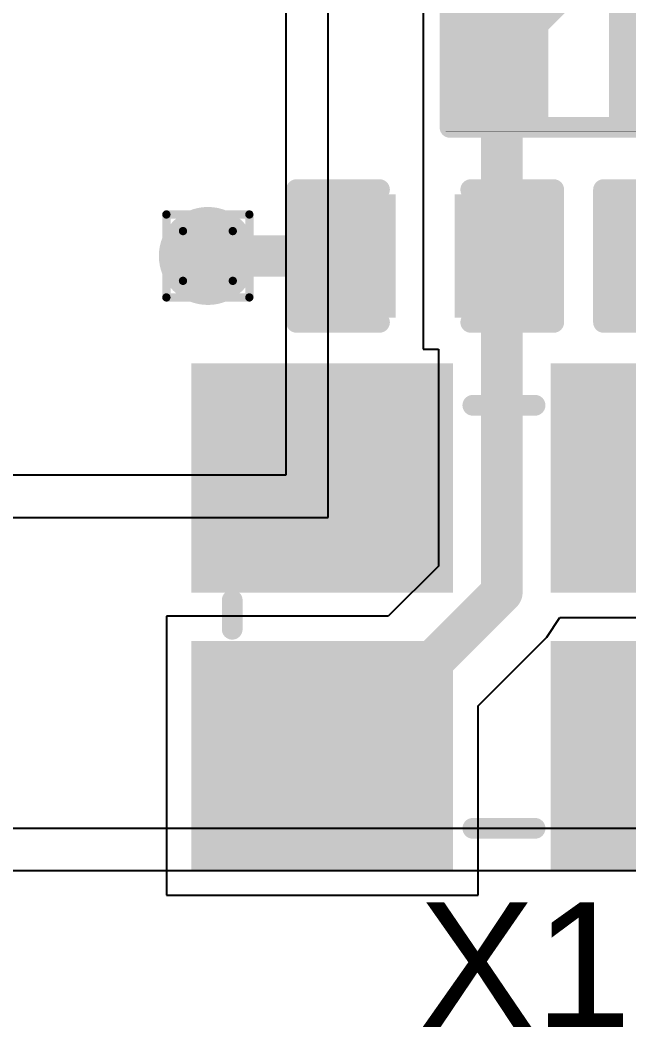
# Model space of a CAD drawing. Header units: inches. Extents: x 0 to 355, y -10 to 78.
# Drawn here: x 29.53 to 33.26, y 1.78 to 7.95 of the extents above; entities that cross this region are included whole.
import ezdxf

# ---------------------------------------------------------------- set-up
doc = ezdxf.new("R2010")
doc.units = ezdxf.units.IN
for name, color, linetype in [('Bottom Layer', 5, 'Continuous'), ('Drill Drawing', 1, 'Continuous'), ('Top Layer', 1, 'Continuous'), ('Top Overlay', 2, 'Continuous'), ('Top Paste', 8, 'Continuous'), ('Top Solder', 216, 'Continuous'), ('Via Holes', 16, 'Continuous')]:
    doc.layers.add(name, color=color, linetype=linetype)
doc.styles.add('Arial', font='', dxfattribs={"height": 0.2})
doc.styles.get('Arial').set_extended_font_data('Arial')

# ---------------------------------------------------------------- blocks, each defined once
blk = doc.blocks.new('SMD3225_4P_16')
at = {"layer": 'Top Layer'}
for points in [[(-1.80000021, 1.45000091), (-0.4000004699999999, 1.45000091), (-0.4000004699999999, 0.25000077), (-1.80000021, 0.25000077)], [(0.4000004699999999, 1.45000091), (1.80000021, 1.45000091), (1.80000021, 0.25000077), (0.4000004699999999, 0.25000077)], [(-1.80000021, -0.24999823), (-0.4000004699999999, -0.24999823), (-0.4000004699999999, -1.44999837), (-1.80000021, -1.44999837)], [(0.4000004699999999, -0.24999823), (1.80000021, -0.24999823), (1.80000021, -1.44999837), (0.4000004699999999, -1.44999837)]]:
    blk.add_hatch(color=1, dxfattribs=at).paths.add_polyline_path(points)
at = {"layer": 'Top Paste'}
for points in [[(-1.80000021, 1.45000091), (-0.4000004699999999, 1.45000091), (-0.4000004699999999, 0.25000077), (-1.80000021, 0.25000077)], [(0.4000004699999999, 1.45000091), (1.80000021, 1.45000091), (1.80000021, 0.25000077), (0.4000004699999999, 0.25000077)], [(-1.80000021, -0.24999823), (-0.4000004699999999, -0.24999823), (-0.4000004699999999, -1.44999837), (-1.80000021, -1.44999837)], [(0.4000004699999999, -0.24999823), (1.80000021, -0.24999823), (1.80000021, -1.44999837), (0.4000004699999999, -1.44999837)]]:
    blk.add_hatch(color=8, dxfattribs=at).paths.add_polyline_path(points)
at = {"layer": 'Top Solder'}
for points in [[(-1.90160021, 1.55160091), (-0.29840047, 1.55160091), (-0.29840047, 0.14840077), (-1.90160021, 0.14840077)], [(0.29840047, 1.55160091), (1.90160021, 1.55160091), (1.90160021, 0.14840077), (0.29840047, 0.14840077)], [(-1.90160021, -0.14839823), (-0.29840047, -0.14839823), (-0.29840047, -1.55159837), (-1.90160021, -1.55159837)], [(0.29840047, -0.14839823), (1.90160021, -0.14839823), (1.90160021, -1.55159837), (0.29840047, -1.55159837)]]:
    blk.add_hatch(color=216, dxfattribs=at).paths.add_polyline_path(points)
at = {"layer": 'Top Overlay'}
for points in [[(0.1778, 1.2954, 0.127, 0.127, 0), (-0.2032, 1.2954, 0.127, 0.127, 0)], [(-1.651, 0.0762, 0.127, 0.127, 0), (-1.651, -0.1016, 0.127, 0.127, 0)], [(1.651, 0.0762, 0.127, 0.127, 0), (1.651, -0.1016, 0.127, 0.127, 0)], [(-2.0828, -0.7111999999999999, 0.127, 0.127, 0), (-2.0828, -0.9652, 0.127, 0.127, 0)], [(-1.9558, -0.8382, 0.127, 0.127, 0), (-2.0828, -0.7111999999999999, 0.127, 0.127, 0)], [(-1.9558, -0.8382, 0.127, 0.127, 0), (-2.0828, -0.9652, 0.127, 0.127, 0)], [(0.1778, -1.29539746, 0.127, 0.127, 0), (-0.2032, -1.29539746, 0.127, 0.127, 0)]]:
    blk.add_lwpolyline(points, format="xyseb", dxfattribs=at)
for points in [[(-0.23495, 1.2954, 0.0635, 0.0635, 1), (-0.17145, 1.2954, 0.0635, 0.0635, 1)], [(0.14605, 1.2954, 0.0635, 0.0635, 1), (0.20955, 1.2954, 0.0635, 0.0635, 1)], [(-1.68275, 0.0762, 0.0635, 0.0635, 1), (-1.61925, 0.0762, 0.0635, 0.0635, 1)], [(1.61925, 0.0762, 0.0635, 0.0635, 1), (1.68275, 0.0762, 0.0635, 0.0635, 1)], [(-1.68275, -0.1016, 0.0635, 0.0635, 1), (-1.61925, -0.1016, 0.0635, 0.0635, 1)], [(1.61925, -0.1016, 0.0635, 0.0635, 1), (1.68275, -0.1016, 0.0635, 0.0635, 1)], [(-2.11455, -0.7111999999999999, 0.0635, 0.0635, 1), (-2.05105, -0.7111999999999999, 0.0635, 0.0635, 1)], [(-2.11455, -0.7111999999999999, 0.0635, 0.0635, 1), (-2.05105, -0.7111999999999999, 0.0635, 0.0635, 1)], [(-1.98755, -0.8382, 0.0635, 0.0635, 1), (-1.92405, -0.8382, 0.0635, 0.0635, 1)], [(-1.98755, -0.8382, 0.0635, 0.0635, 1), (-1.92405, -0.8382, 0.0635, 0.0635, 1)], [(-2.11455, -0.9652, 0.0635, 0.0635, 1), (-2.05105, -0.9652, 0.0635, 0.0635, 1)], [(-2.11455, -0.9652, 0.0635, 0.0635, 1), (-2.05105, -0.9652, 0.0635, 0.0635, 1)], [(-0.23495, -1.29539746, 0.0635, 0.0635, 1), (-0.17145, -1.29539746, 0.0635, 0.0635, 1)], [(0.14605, -1.29539746, 0.0635, 0.0635, 1), (0.20955, -1.29539746, 0.0635, 0.0635, 1)]]:
    blk.add_lwpolyline(points, format="xyseb", close=True, dxfattribs=at)
blk = doc.blocks.new('R___0402_47')
at = {"layer": 'Top Layer'}
for points in [[(-0.6985, -0.3175), (-0.6985, 0.3175), (-0.2412999999999999, 0.3175), (-0.2413, -0.3175)], [(0.2412999999999999, -0.3175), (0.2413, 0.3175), (0.6985, 0.3175), (0.6985, -0.3175)]]:
    blk.add_hatch(color=1, dxfattribs=at).paths.add_polyline_path(points)
at = {"layer": 'Top Paste'}
for points in [[(-0.6985, -0.3175), (-0.6985, 0.3175), (-0.2412999999999999, 0.3175), (-0.2413, -0.3175)], [(0.2412999999999999, -0.3175), (0.2413, 0.3175), (0.6985, 0.3175), (0.6985, -0.3175)]]:
    blk.add_hatch(color=8, dxfattribs=at).paths.add_polyline_path(points)
at = {"layer": 'Top Solder'}
for points in [[(-0.75350116, -0.37250116), (-0.75350116, 0.37250116), (-0.1862988399999999, 0.37250116), (-0.18629884, -0.37250116)], [(0.1862988399999999, -0.37250116), (0.18629884, 0.37250116), (0.75350116, 0.37250116), (0.75350116, -0.37250116)]]:
    blk.add_hatch(color=216, dxfattribs=at).paths.add_polyline_path(points)
at = {"layer": 'Top Overlay'}
for points in [[(-0.7874, -0.4064, 0.127, 0.127, 0), (-0.7874, 0.4064, 0.127, 0.127, 0)], [(-0.7874, 0.4064, 0.127, 0.127, 0), (0.7874, 0.4064, 0.127, 0.127, 0)], [(0.7874, -0.4064, 0.127, 0.127, 0), (0.7874, 0.4064, 0.127, 0.127, 0)], [(-0.7874, -0.4064, 0.127, 0.127, 0), (0.7874, -0.4064, 0.127, 0.127, 0)], [(-0.8128, -0.4318, 0.0032258, 0.0032258, 0), (0.8128, -0.4318, 0.0032258, 0.0032258, 0)]]:
    blk.add_lwpolyline(points, format="xyseb", dxfattribs=at)
for points in [[(-0.8191499999999999, 0.4064, 0.0635, 0.0635, 1), (-0.7556499999999999, 0.4064, 0.0635, 0.0635, 1)], [(-0.8191499999999999, 0.4064, 0.0635, 0.0635, 1), (-0.7556499999999999, 0.4064, 0.0635, 0.0635, 1)], [(0.7556499999999999, 0.4064, 0.0635, 0.0635, 1), (0.8191499999999999, 0.4064, 0.0635, 0.0635, 1)], [(0.7556499999999999, 0.4064, 0.0635, 0.0635, 1), (0.8191499999999999, 0.4064, 0.0635, 0.0635, 1)], [(-0.8191499999999999, -0.4064, 0.0635, 0.0635, 1), (-0.7556499999999999, -0.4064, 0.0635, 0.0635, 1)], [(-0.8191499999999999, -0.4064, 0.0635, 0.0635, 1), (-0.7556499999999999, -0.4064, 0.0635, 0.0635, 1)], [(0.7556499999999999, -0.4064, 0.0635, 0.0635, 1), (0.8191499999999999, -0.4064, 0.0635, 0.0635, 1)], [(0.7556499999999999, -0.4064, 0.0635, 0.0635, 1), (0.8191499999999999, -0.4064, 0.0635, 0.0635, 1)], [(-0.81360518, -0.4318, 0.0016129, 0.0016129, 1), (-0.8119948199999999, -0.4318, 0.0016129, 0.0016129, 1)], [(0.8119948199999999, -0.4318, 0.0016129, 0.0016129, 1), (0.81360518, -0.4318, 0.0016129, 0.0016129, 1)]]:
    blk.add_lwpolyline(points, format="xyseb", close=True, dxfattribs=at)
blk = doc.blocks.new('C___0402_86')
at = {"layer": 'Top Layer'}
for points in [[(-0.6985, -0.3175), (-0.6985, 0.3175), (-0.2412999999999999, 0.3175), (-0.2413, -0.3175)], [(0.2412999999999999, -0.3175), (0.2413, 0.3175), (0.6985, 0.3175), (0.6985, -0.3175)]]:
    blk.add_hatch(color=1, dxfattribs=at).paths.add_polyline_path(points)
at = {"layer": 'Top Paste'}
for points in [[(-0.6985, -0.3175), (-0.6985, 0.3175), (-0.2412999999999999, 0.3175), (-0.2413, -0.3175)], [(0.2412999999999999, -0.3175), (0.2413, 0.3175), (0.6985, 0.3175), (0.6985, -0.3175)]]:
    blk.add_hatch(color=8, dxfattribs=at).paths.add_polyline_path(points)
at = {"layer": 'Top Solder'}
for points in [[(-0.7584998799999999, -0.37749988), (-0.7584998799999999, 0.37749988), (-0.18130012, 0.37749988), (-0.18130012, -0.37749988)], [(0.18130012, -0.37749988), (0.18130012, 0.37749988), (0.7584998799999999, 0.37749988), (0.7584998799999999, -0.37749988)]]:
    blk.add_hatch(color=216, dxfattribs=at).paths.add_polyline_path(points)
at = {"layer": 'Top Overlay'}
for points in [[(-0.2794, 0.4064, 0.127, 0.127, 0), (-0.7874, 0.4064, 0.127, 0.127, 0)], [(-0.7874, 0.4064, 0.127, 0.127, 0), (-0.7874, -0.4064, 0.127, 0.127, 0)], [(0.7874, 0.4064, 0.127, 0.127, 0), (0.2794, 0.4064, 0.127, 0.127, 0)], [(0.7874, 0.4064, 0.127, 0.127, 0), (0.7874, -0.4064, 0.127, 0.127, 0)], [(-0.2794, -0.4064, 0.127, 0.127, 0), (-0.7874, -0.4064, 0.127, 0.127, 0)], [(0.7874, -0.4064, 0.127, 0.127, 0), (0.2794, -0.4064, 0.127, 0.127, 0)]]:
    blk.add_lwpolyline(points, format="xyseb", dxfattribs=at)
for points in [[(-0.8191499999999999, 0.4064, 0.0635, 0.0635, 1), (-0.7556499999999999, 0.4064, 0.0635, 0.0635, 1)], [(-0.8191499999999999, 0.4064, 0.0635, 0.0635, 1), (-0.7556499999999999, 0.4064, 0.0635, 0.0635, 1)], [(-0.31115, 0.4064, 0.0635, 0.0635, 1), (-0.24765, 0.4064, 0.0635, 0.0635, 1)], [(0.24765, 0.4064, 0.0635, 0.0635, 1), (0.31115, 0.4064, 0.0635, 0.0635, 1)], [(0.7556499999999999, 0.4064, 0.0635, 0.0635, 1), (0.8191499999999999, 0.4064, 0.0635, 0.0635, 1)], [(0.7556499999999999, 0.4064, 0.0635, 0.0635, 1), (0.8191499999999999, 0.4064, 0.0635, 0.0635, 1)], [(-0.8191499999999999, -0.4064, 0.0635, 0.0635, 1), (-0.7556499999999999, -0.4064, 0.0635, 0.0635, 1)], [(-0.8191499999999999, -0.4064, 0.0635, 0.0635, 1), (-0.7556499999999999, -0.4064, 0.0635, 0.0635, 1)], [(-0.31115, -0.4064, 0.0635, 0.0635, 1), (-0.24765, -0.4064, 0.0635, 0.0635, 1)], [(0.24765, -0.4064, 0.0635, 0.0635, 1), (0.31115, -0.4064, 0.0635, 0.0635, 1)], [(0.7556499999999999, -0.4064, 0.0635, 0.0635, 1), (0.8191499999999999, -0.4064, 0.0635, 0.0635, 1)], [(0.7556499999999999, -0.4064, 0.0635, 0.0635, 1), (0.8191499999999999, -0.4064, 0.0635, 0.0635, 1)]]:
    blk.add_lwpolyline(points, format="xyseb", close=True, dxfattribs=at)
blk = doc.blocks.new('C___0402_96')
at = {"layer": 'Top Layer'}
for points in [[(-0.6985, -0.3175), (-0.6985, 0.3175), (-0.2412999999999999, 0.3175), (-0.2413, -0.3175)], [(0.2412999999999999, -0.3175), (0.2413, 0.3175), (0.6985, 0.3175), (0.6985, -0.3175)]]:
    blk.add_hatch(color=1, dxfattribs=at).paths.add_polyline_path(points)
at = {"layer": 'Top Paste'}
for points in [[(-0.6985, -0.3175), (-0.6985, 0.3175), (-0.2412999999999999, 0.3175), (-0.2413, -0.3175)], [(0.2412999999999999, -0.3175), (0.2413, 0.3175), (0.6985, 0.3175), (0.6985, -0.3175)]]:
    blk.add_hatch(color=8, dxfattribs=at).paths.add_polyline_path(points)
at = {"layer": 'Top Solder'}
for points in [[(-0.7584998799999999, -0.37749988), (-0.7584998799999999, 0.37749988), (-0.18130012, 0.37749988), (-0.18130012, -0.37749988)], [(0.18130012, -0.37749988), (0.18130012, 0.37749988), (0.7584998799999999, 0.37749988), (0.7584998799999999, -0.37749988)]]:
    blk.add_hatch(color=216, dxfattribs=at).paths.add_polyline_path(points)
at = {"layer": 'Top Overlay'}
for points in [[(-0.7874, 0.4064, 0.127, 0.127, 0), (-0.2794, 0.4064, 0.127, 0.127, 0)], [(-0.7874, -0.4064, 0.127, 0.127, 0), (-0.7874, 0.4064, 0.127, 0.127, 0)], [(0.2794, 0.4064, 0.127, 0.127, 0), (0.7874, 0.4064, 0.127, 0.127, 0)], [(0.7874, -0.4064, 0.127, 0.127, 0), (0.7874, 0.4064, 0.127, 0.127, 0)], [(-0.7874, -0.4064, 0.127, 0.127, 0), (-0.2794, -0.4064, 0.127, 0.127, 0)], [(0.2794, -0.4064, 0.127, 0.127, 0), (0.7874, -0.4064, 0.127, 0.127, 0)]]:
    blk.add_lwpolyline(points, format="xyseb", dxfattribs=at)
for points in [[(-0.8191499999999999, 0.4064, 0.0635, 0.0635, 1), (-0.7556499999999999, 0.4064, 0.0635, 0.0635, 1)], [(-0.8191499999999999, 0.4064, 0.0635, 0.0635, 1), (-0.7556499999999999, 0.4064, 0.0635, 0.0635, 1)], [(-0.31115, 0.4064, 0.0635, 0.0635, 1), (-0.24765, 0.4064, 0.0635, 0.0635, 1)], [(0.24765, 0.4064, 0.0635, 0.0635, 1), (0.31115, 0.4064, 0.0635, 0.0635, 1)], [(0.7556499999999999, 0.4064, 0.0635, 0.0635, 1), (0.8191499999999999, 0.4064, 0.0635, 0.0635, 1)], [(0.7556499999999999, 0.4064, 0.0635, 0.0635, 1), (0.8191499999999999, 0.4064, 0.0635, 0.0635, 1)], [(-0.8191499999999999, -0.4064, 0.0635, 0.0635, 1), (-0.7556499999999999, -0.4064, 0.0635, 0.0635, 1)], [(-0.8191499999999999, -0.4064, 0.0635, 0.0635, 1), (-0.7556499999999999, -0.4064, 0.0635, 0.0635, 1)], [(-0.31115, -0.4064, 0.0635, 0.0635, 1), (-0.24765, -0.4064, 0.0635, 0.0635, 1)], [(0.24765, -0.4064, 0.0635, 0.0635, 1), (0.31115, -0.4064, 0.0635, 0.0635, 1)], [(0.7556499999999999, -0.4064, 0.0635, 0.0635, 1), (0.8191499999999999, -0.4064, 0.0635, 0.0635, 1)], [(0.7556499999999999, -0.4064, 0.0635, 0.0635, 1), (0.8191499999999999, -0.4064, 0.0635, 0.0635, 1)]]:
    blk.add_lwpolyline(points, format="xyseb", close=True, dxfattribs=at)

msp = doc.modelspace()

# ---------------------------------------------------------------- hatches: boundary and pattern name
at = {"layer": 'Bottom Layer'}
h = msp.add_hatch(color=5, dxfattribs=at)
edge = h.paths.add_edge_path()
edge.add_arc((30.68311872, 6.505077159999999), 0.2999994, 0, 360)
at = {"layer": 'Top Layer'}
h = msp.add_hatch(color=1, dxfattribs=at)
edge = h.paths.add_edge_path()
edge.add_arc((30.68311872, 6.505077159999999), 0.2999994, 0, 360)
at = {"layer": 'Via Holes'}
h = msp.add_hatch(color=7, dxfattribs=at)
edge = h.paths.add_edge_path()
edge.add_arc((30.68311872, 6.505077159999999), 0.1499997, 0, 360)

# ---------------------------------------------------------------- linework, layer by layer
at = {"layer": 'Bottom Layer'}
for p, q in [((31.4198127, 4.903030579999999), (31.4198127, 9.93675432)), ((31.16083683999999, 9.8807143), (31.16083683999999, 5.16200644)), ((31.16083683999999, 5.16200644), (26.45892092, 5.16200644)), ((26.45892092, 4.903030579999999), (31.4198127, 4.903030579999999)), ((34.48302222, 2.9997146), (26.46030267999999, 2.9997146)), ((26.46030267999999, 2.74073874), (34.48300698, 2.74073874))]:
    msp.add_line(p, q, dxfattribs=at)
at = {"layer": 'Drill Drawing'}
for points in [[(30.42911872, 6.759077159999999, 0.0508, 0.0508, 0), (30.93711872, 6.759077159999999, 0.0508, 0.0508, 0)], [(30.42911872, 6.251077159999999, 0.0508, 0.0508, 0), (30.42911872, 6.759077159999999, 0.0508, 0.0508, 0)], [(30.93711872, 6.251077159999999, 0.0508, 0.0508, 0), (30.93711872, 6.759077159999999, 0.0508, 0.0508, 0)], [(30.53071872, 6.657477159999999, 0.0508, 0.0508, 0), (30.83551872, 6.657477159999999, 0.0508, 0.0508, 0)], [(30.53071872, 6.352677159999999, 0.0508, 0.0508, 0), (30.53071872, 6.657477159999999, 0.0508, 0.0508, 0)], [(30.83551872, 6.352677159999999, 0.0508, 0.0508, 0), (30.83551872, 6.657477159999999, 0.0508, 0.0508, 0)], [(30.53071872, 6.352677159999999, 0.0508, 0.0508, 0), (30.83551872, 6.352677159999999, 0.0508, 0.0508, 0)], [(30.42911872, 6.251077159999999, 0.0508, 0.0508, 0), (30.93711872, 6.251077159999999, 0.0508, 0.0508, 0)]]:
    msp.add_lwpolyline(points, format="xyseb", dxfattribs=at)
for points in [[(30.41641872, 6.759077159999999, 0.0254, 0.0254, 1), (30.44181872, 6.759077159999999, 0.0254, 0.0254, 1)], [(30.41641872, 6.759077159999999, 0.0254, 0.0254, 1), (30.44181872, 6.759077159999999, 0.0254, 0.0254, 1)], [(30.92441871999999, 6.759077159999999, 0.0254, 0.0254, 1), (30.94981872, 6.759077159999999, 0.0254, 0.0254, 1)], [(30.92441871999999, 6.759077159999999, 0.0254, 0.0254, 1), (30.94981872, 6.759077159999999, 0.0254, 0.0254, 1)], [(30.51801872, 6.657477159999999, 0.0254, 0.0254, 1), (30.54341872, 6.657477159999999, 0.0254, 0.0254, 1)], [(30.51801872, 6.657477159999999, 0.0254, 0.0254, 1), (30.54341872, 6.657477159999999, 0.0254, 0.0254, 1)], [(30.82281872, 6.657477159999999, 0.0254, 0.0254, 1), (30.84821872, 6.657477159999999, 0.0254, 0.0254, 1)], [(30.82281872, 6.657477159999999, 0.0254, 0.0254, 1), (30.84821872, 6.657477159999999, 0.0254, 0.0254, 1)], [(30.51801872, 6.352677159999999, 0.0254, 0.0254, 1), (30.54341872, 6.352677159999999, 0.0254, 0.0254, 1)], [(30.51801872, 6.352677159999999, 0.0254, 0.0254, 1), (30.54341872, 6.352677159999999, 0.0254, 0.0254, 1)], [(30.82281872, 6.352677159999999, 0.0254, 0.0254, 1), (30.84821872, 6.352677159999999, 0.0254, 0.0254, 1)], [(30.82281872, 6.352677159999999, 0.0254, 0.0254, 1), (30.84821872, 6.352677159999999, 0.0254, 0.0254, 1)], [(30.41641872, 6.251077159999999, 0.0254, 0.0254, 1), (30.44181872, 6.251077159999999, 0.0254, 0.0254, 1)], [(30.41641872, 6.251077159999999, 0.0254, 0.0254, 1), (30.44181872, 6.251077159999999, 0.0254, 0.0254, 1)], [(30.92441871999999, 6.251077159999999, 0.0254, 0.0254, 1), (30.94981872, 6.251077159999999, 0.0254, 0.0254, 1)], [(30.92441871999999, 6.251077159999999, 0.0254, 0.0254, 1), (30.94981872, 6.251077159999999, 0.0254, 0.0254, 1)]]:
    msp.add_lwpolyline(points, format="xyseb", close=True, dxfattribs=at)
at = {"layer": 'Top Layer'}
for p, q in [((32.0005202, 8.270214600000001), (32.0005202, 7.12721968)), ((32.0005202, 7.12721968), (32.00051512, 7.12721968)), ((32.00051512, 7.12721968), (32.00051512, 7.076409519999999)), ((32.00051512, 7.076409519999999), (32.0005202, 7.076409519999999)), ((32.0005202, 7.076409519999999), (32.0005202, 5.9334146)), ((32.0005202, 5.9334146), (32.09465514, 5.9334146)), ((32.09465514, 5.9334146), (32.09465514, 4.60602076)), ((32.09465514, 4.60602076), (31.78774694, 4.29911256)), ((31.78774694, 4.29911256), (30.42912126, 4.29911256)), ((30.42912126, 4.29911256), (30.42912126, 2.59111496)), ((32.75780596, 4.17042854), (32.83844588, 4.2911141)), ((32.83844588, 4.2911141), (34.53711914, 4.2911141)), ((32.33711846, 3.74974104), (32.75780596, 4.17042854)), ((32.33711846, 2.59111496), (32.33711846, 3.74974104)), ((30.42912126, 2.59111496), (32.33711846, 2.59111496))]:
    msp.add_line(p, q, dxfattribs=at)
for points in [[(32.4831202, 7.787614599999999, 0.254, 0.254, 0), (33.06417314, 8.36866754, 0.254, 0.254, 0)], [(32.4831202, 6.5049146, 0.254, 0.254, 0), (32.4831202, 7.787614599999999, 0.254, 0.254, 0)], [(30.68311872, 6.505077159999999, 0.254, 0.254, 0), (30.6832, 6.50499588, 0.254, 0.254, 0)], [(30.6832, 6.50499588, 0.254, 0.254, 0), (31.51269796, 6.50499588, 0.254, 0.254, 0)], [(31.51269796, 6.50499588, 0.254, 0.254, 0), (31.5129418, 6.50475204, 0.254, 0.254, 0)], [(31.5129418, 6.50475204, 0.254, 0.254, 0), (31.51310436, 6.5049146, 0.254, 0.254, 0)], [(31.51310436, 6.5049146, 0.254, 0.254, 0), (31.5433202, 6.5049146, 0.254, 0.254, 0)], [(32.4831202, 4.4451143, 0.254, 0.254, 0), (32.4831202, 6.5049146, 0.254, 0.254, 0)], [(31.48311966, 3.445113759999999, 0.254, 0.254, 0), (32.4831202, 4.4451143, 0.254, 0.254, 0)]]:
    msp.add_lwpolyline(points, format="xyseb", dxfattribs=at)
for points in [[(32.4196202, 7.787614599999999, 0.127, 0.127, 1), (32.5466202, 7.787614599999999, 0.127, 0.127, 1)], [(32.4196202, 7.787614599999999, 0.127, 0.127, 1), (32.5466202, 7.787614599999999, 0.127, 0.127, 1)], [(30.61961871999999, 6.505077159999999, 0.127, 0.127, 1), (30.74661872, 6.505077159999999, 0.127, 0.127, 1)], [(30.6197, 6.50499588, 0.127, 0.127, 1), (30.7467, 6.50499588, 0.127, 0.127, 1)], [(30.6197, 6.50499588, 0.127, 0.127, 1), (30.7467, 6.50499588, 0.127, 0.127, 1)], [(31.44919796, 6.50499588, 0.127, 0.127, 1), (31.57619796, 6.50499588, 0.127, 0.127, 1)], [(31.44919796, 6.50499588, 0.127, 0.127, 1), (31.57619796, 6.50499588, 0.127, 0.127, 1)], [(31.4494418, 6.50475204, 0.127, 0.127, 1), (31.57644179999999, 6.50475204, 0.127, 0.127, 1)], [(31.4494418, 6.50475204, 0.127, 0.127, 1), (31.57644179999999, 6.50475204, 0.127, 0.127, 1)], [(31.44960436, 6.5049146, 0.127, 0.127, 1), (31.57660436, 6.5049146, 0.127, 0.127, 1)], [(31.44960436, 6.5049146, 0.127, 0.127, 1), (31.57660436, 6.5049146, 0.127, 0.127, 1)], [(31.4798202, 6.5049146, 0.127, 0.127, 1), (31.6068202, 6.5049146, 0.127, 0.127, 1)], [(32.4196202, 6.5049146, 0.127, 0.127, 1), (32.5466202, 6.5049146, 0.127, 0.127, 1)], [(32.4196202, 6.5049146, 0.127, 0.127, 1), (32.5466202, 6.5049146, 0.127, 0.127, 1)], [(32.4196202, 4.4451143, 0.127, 0.127, 1), (32.5466202, 4.4451143, 0.127, 0.127, 1)], [(32.4196202, 4.4451143, 0.127, 0.127, 1), (32.5466202, 4.4451143, 0.127, 0.127, 1)], [(31.41961966, 3.445113759999999, 0.127, 0.127, 1), (31.54661966, 3.445113759999999, 0.127, 0.127, 1)]]:
    msp.add_lwpolyline(points, format="xyseb", close=True, dxfattribs=at)

# ---------------------------------------------------------------- block references
for name, p in [('R___0402_47', (32.9530202, 7.6987146)), ('C___0402_96', (33.8928202, 6.5049146))]:
    msp.add_blockref(name, p)
at = {"rotation": 180}
for name, p in [('C___0402_86', (32.01322019999999, 6.5049146)), ('SMD3225_4P_16', (32.4831202, 4.2951146))]:
    msp.add_blockref(name, p, dxfattribs=at)

# ---------------------------------------------------------------- texts
at = {"layer": 'Top Overlay', "style": 'Arial'}
msp.add_text('X1', height=0.7619999999999999, dxfattribs=at).set_placement((31.9752853, 1.78397662))

doc.saveas('drawing.dxf')
